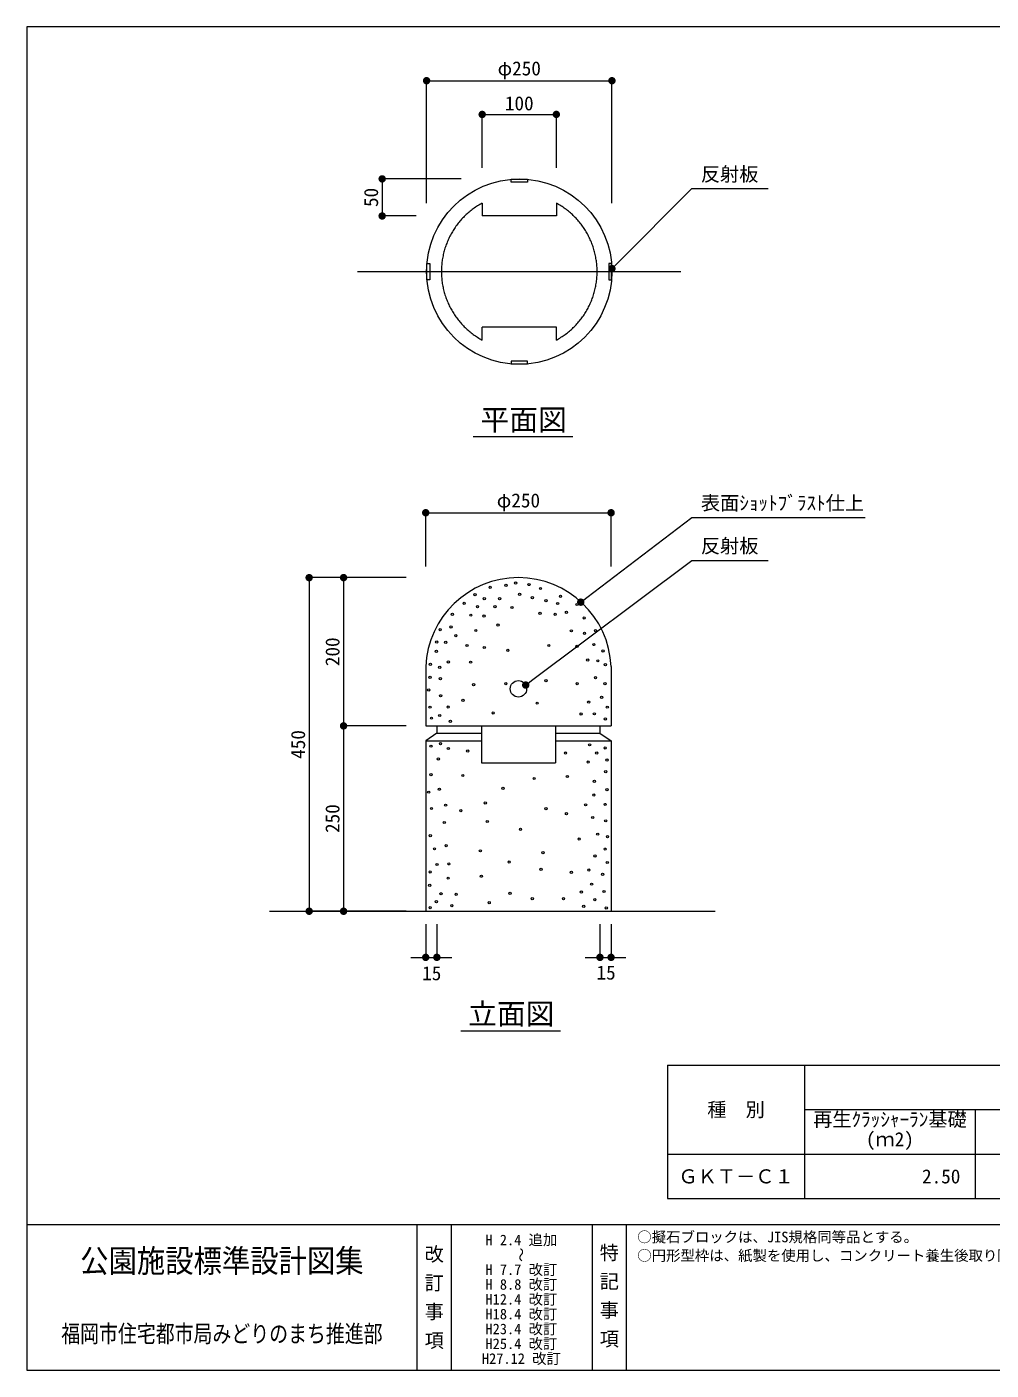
# Model space of a CAD drawing. Units: millimetres at full size, sheet at 1:10; some dimension numbers follow another scale. Extents: x 278 to 3017, y 4229 to 6095.
# Drawn here: x 278 to 1579, y 4229 to 6040 of the extents above; entities that cross this region are included whole.
import ezdxf
from ezdxf.enums import TextEntityAlignment as Align

# ---------------------------------------------------------------- set-up
doc = ezdxf.new("R2010")
doc.units = ezdxf.units.MM
doc.header["$LTSCALE"] = 10
for name, pattern in [('DASHED_SPACED', [12, 6, -6]), ('USER1', [200, 125, -25, 25, -25]), ('USER2', [100, 75, -25]), ('USER3', [50, 25, -25])]:
    doc.linetypes.add(name, pattern=pattern)
for name, color, linetype, lineweight in [('0_2', 7, 'Continuous', 13), ('SIAGE', 7, 'DASHED_SPACED', 13), ('ハッチ', 4, 'Continuous', 13), ('寸法', 1, 'Continuous', 13), ('本体', 7, 'Continuous', 13)]:
    doc.layers.add(name, color=color, linetype=linetype, lineweight=lineweight)
doc.layers.add('_0-0_', color=7, linetype='Continuous')
doc.styles.add('@ＭＳ ゴシック', font='')
doc.styles.add('ＭＳ ゴシック', font='')
doc.styles.get('@ＭＳ ゴシック').set_extended_font_data('@MS Gothic')
doc.styles.get('ＭＳ ゴシック').set_extended_font_data('MS Gothic')

# ---------------------------------------------------------------- blocks, each defined once
blk = doc.blocks.new('filled_dot')
at = {"color": 0, "linetype": 'Continuous', "lineweight": -2, "const_width": 1.25}
blk.add_lwpolyline([(-0.625, 0, 1), (0.625, 0, 1)], format="xyb", close=True, dxfattribs=at)

msp = doc.modelspace()

# ---------------------------------------------------------------- linework, layer by layer
at = {"layer": '0_2'}
for p, q in [((1142.39, 4640.04), (1142.39, 4460.04)), ((1142.39, 4640.04), (2112.39, 4640.04)), ((1327.39, 4640.04), (1327.39, 4460.04)), ((1327.39, 4580.04), (2112.39, 4580.04)), ((1557.39, 4580.04), (1557.39, 4460.04)), ((1142.39, 4520.04), (2112.39, 4520.04)), ((1142.39, 4460.04), (2112.39, 4460.04))]:
    msp.add_line(p, q, dxfattribs=at)
at = {"layer": 'SIAGE'}
for points in [[(931.41, 5834.94), (953.61, 5834.94), (953.61, 5831.09), (931.41, 5831.09)], [(818.01, 5699.34), (818.01, 5721.54), (821.86, 5721.54), (821.86, 5699.34)], [(1067.02, 5699.34), (1067.02, 5721.54), (1063.17, 5721.54), (1063.17, 5699.34)], [(931.41, 5585.93), (953.61, 5585.93), (953.61, 5589.78), (931.41, 5589.78)]]:
    msp.add_lwpolyline(points, close=True, dxfattribs=at)
at = {"layer": 'SIAGE', "linetype": 'Continuous'}
msp.add_circle((941.38, 5147.62), 11.1, dxfattribs=at)
at = {"layer": 'ハッチ'}
for centre in [(937.59, 5290.35), (882.82, 5274.51), (903.23, 5284.57), (924.62, 5287.26), (943.01, 5275.02), (955.74, 5288.28), (971.13, 5282.98), (998.18, 5272.37), (868.17, 5262.97), (886.25, 5258.47), (895.27, 5269.19), (909.75, 5258.47), (915.96, 5269.19), (932.61, 5257.31), (960.22, 5270.44), (978.46, 5266.68), (994.16, 5262.74), (1020.41, 5261.39), (852.3, 5247.99), (877.23, 5246.93), (895.02, 5245.84), (970.55, 5249.54), (990.99, 5248.26), (1006.15, 5250.86), (1030.01, 5243.22), (835.86, 5227.31), (850.57, 5231.08), (857.02, 5219.31), (883.98, 5226.29), (913.86, 5233.72), (1012.74, 5225.8), (1030.54, 5222.54), (1045.31, 5226.09), (831.22, 5210.71), (843.28, 5210.35), (872.03, 5206.13), (895.4, 5203.39), (927.04, 5199.44), (982.42, 5206.03), (1020.41, 5204.83), (1043.06, 5207.35), (1055.47, 5198.68), (822.6, 5180.66), (830.8, 5198.12), (847, 5183.84), (876.94, 5183.61), (1034.78, 5186.49), (1048.47, 5185.37), (822.17, 5163.2), (835.3, 5176.77), (1045.39, 5162.63), (1058.66, 5180.13), (820.47, 5146.2), (836.07, 5161.2), (880.9, 5153.29), (924.41, 5154.61), (978.46, 5158.56), (1020.65, 5154.61), (1058.13, 5154.68), (836.39, 5138.25), (866.6, 5131.99), (966.6, 5128.24), (1036.25, 5129.71), (1053.61, 5136.15), (822.17, 5122.93), (824.19, 5108.03), (835.3, 5111.61), (846.62, 5122.97), (907.27, 5115.06), (1025.93, 5113.74), (1043.8, 5113.86), (1061.15, 5122.93), (849.65, 5103.79), (1058.66, 5106.97), (836.31, 5073.62), (1037.39, 5072.15), (823.34, 5070.23), (846.99, 5067.18), (872.99, 5063.64), (1004.83, 5061), (1047.02, 5061), (1058.37, 5067.94), (833.43, 5053.09), (1035.48, 5048.88), (1059.14, 5035.91), (1060.81, 5051.62), (823.33, 5031.95), (866.39, 5030.68), (962.64, 5026.72), (1007.47, 5029.36), (1043.87, 5022.95), (820.34, 5008.26), (834.75, 5012.22), (920.45, 5013.54), (1043.06, 5004.31), (1060.81, 5011.64), (824.09, 4986.19), (843.17, 4990.76), (863.76, 4983.21), (896.72, 4993.76), (978.46, 4985.85), (1031.99, 4991.11), (1058.37, 4991.68), (841.34, 4967.39), (899.35, 4968.71), (1006.15, 4979.26), (1041.59, 4974.14), (1059.14, 4969.56), (822.56, 4949.58), (944.18, 4958.16), (1023.29, 4944.98), (1048.34, 4951.57), (1061.53, 4948.25), (828.16, 4931.79), (843.94, 4936.01), (890.13, 4929.16), (1058.37, 4931.43), (831.72, 4910.69), (847.49, 4911.51), (928.92, 4913.95), (974.51, 4926.52), (1044.64, 4922.28), (1061.17, 4913.32), (822.33, 4900.71), (846.62, 4892.24), (891.44, 4894.88), (971.87, 4904.11), (1012.74, 4900.15), (1036.31, 4903.24), (1054.93, 4897.51), (821.8, 4882.47), (1026.27, 4873.5), (1040.06, 4884.15), (1056.85, 4874.24), (830.8, 4860.6), (837.07, 4871.19), (851.57, 4855.17), (857.45, 4870.33), (901.99, 4859.28), (930.03, 4871.68), (960, 4864.55), (1002.19, 4864.55), (1029.48, 4854.31), (1044.38, 4863.23), (822.33, 4852.45), (1059.9, 4852.12)]:
    msp.add_circle(centre, 1.5, dxfattribs=at)
at = {"layer": '寸法'}
for p, q in [((817.51, 5967.86), (1067.51, 5967.86)), ((817.51, 5802.5), (817.51, 5967.86)), ((1067.51, 5802.5), (1067.51, 5967.86)), ((892.51, 5922.39), (992.51, 5922.39)), ((892.51, 5850.51), (892.51, 5922.39)), ((992.51, 5850.51), (992.51, 5922.39)), ((757.62, 5835.44), (757.62, 5785.44)), ((864.3, 5835.44), (757.62, 5835.44)), ((803.33, 5785.44), (757.62, 5785.44)), ((816.37, 5385.12), (1066.37, 5385.12)), ((816.37, 5312.73), (816.37, 5385.12)), ((1066.37, 5312.73), (1066.37, 5385.12)), ((659.16, 5297.62), (659.16, 4847.62)), ((789.92, 5297.62), (659.16, 5297.62)), ((705.57, 5297.62), (705.57, 5097.62)), ((789.92, 5297.62), (705.57, 5297.62)), ((789.92, 5097.62), (705.57, 5097.62)), ((705.57, 5097.62), (705.57, 4847.62)), ((789.92, 5097.62), (705.57, 5097.62)), ((789.92, 4847.62), (659.16, 4847.62)), ((789.92, 4847.62), (705.57, 4847.62)), ((816.37, 4830.27), (816.37, 4785.45)), ((831.37, 4830.27), (831.37, 4785.45)), ((1051.37, 4830.27), (1051.37, 4785.45)), ((1066.37, 4830.27), (1066.37, 4785.45)), ((796.37, 4785.45), (851.37, 4785.45)), ((1031.37, 4785.45), (1086.37, 4785.45))]:
    msp.add_line(p, q, dxfattribs=at)
at = {"layer": '寸法', "color": 3}
for p, q in [((880.54, 5487.86), (1014.81, 5487.86)), ((863.86, 4686.5), (997.91, 4686.5))]:
    msp.add_line(p, q, dxfattribs=at)
at = {"layer": '寸法'}
for points in [[(1067.45, 5714.38), (1074.52, 5721.45), (1175.4, 5822.33), (1278.31, 5822.33)], [(1025.47, 5264.53), (1033.43, 5270.59), (1175.4, 5378.83), (1409.12, 5378.83)], [(951.23, 5152.72), (959.23, 5158.73), (1175.4, 5320.91), (1278.31, 5320.91)]]:
    msp.add_lwpolyline(points, dxfattribs=at)
at = {"layer": '本体', "linetype": 'USER3'}
for p, q in [((892.51, 5802.77), (892.51, 5785.44)), ((992.51, 5802.77), (992.51, 5785.44)), ((892.51, 5618.1), (892.51, 5635.44)), ((992.51, 5618.1), (992.51, 5635.44))]:
    msp.add_line(p, q, dxfattribs=at)
at = {"layer": '本体', "linetype": 'USER2'}
for p, q in [((992.51, 5785.44), (892.51, 5785.44)), ((992.51, 5635.44), (892.51, 5635.44))]:
    msp.add_line(p, q, dxfattribs=at)
at = {"layer": '本体', "color": 1, "linetype": 'USER1'}
msp.add_line((724.41, 5710.44), (1160.39, 5710.44), dxfattribs=at)
at = {"layer": '本体'}
for p, q in [((816.37, 5177.62), (816.37, 5097.62)), ((1066.37, 5177.61), (1066.37, 5097.62)), ((816.37, 5097.62), (1066.37, 5097.62)), ((831.37, 5097.62), (831.37, 5087.62)), ((891.37, 5097.62), (891.37, 5047.62)), ((991.37, 5097.62), (991.37, 5047.62)), ((1051.37, 5097.62), (1051.37, 5087.62)), ((831.37, 5087.62), (816.37, 5077.62)), ((816.37, 5077.62), (816.37, 4847.62)), ((816.37, 5077.62), (891.37, 5077.62)), ((831.37, 5087.62), (891.37, 5087.62)), ((991.37, 5087.62), (1051.37, 5087.62)), ((991.37, 5077.62), (1066.37, 5077.62)), ((1051.37, 5087.62), (1066.37, 5077.62)), ((1066.37, 5077.62), (1066.37, 4847.62)), ((891.37, 5047.62), (991.37, 5047.62)), ((605.49, 4847.62), (1206.86, 4847.62)), ((804.5, 4425.25), (804.5, 4228.68)), ((850.46, 4425.25), (850.46, 4228.68)), ((1040.62, 4425.25), (1040.62, 4228.68)), ((1086.59, 4425.25), (1086.59, 4228.68))]:
    msp.add_line(p, q, dxfattribs=at)
at = {"layer": '本体', "color": 6}
msp.add_line((278.44, 4425.25), (3016.57, 4425.25), dxfattribs=at)
msp.add_lwpolyline([(3016.57, 6040.49), (278.44, 6040.49), (278.44, 4228.68), (3016.57, 4228.68)], close=True, dxfattribs=at)
at = {"layer": '本体'}
msp.add_circle((942.51, 5710.44), 125, dxfattribs=at)
at = {"layer": '本体', "linetype": 'USER2'}
for start, end in [(118.43687, 241.56312), (298.4369, 61.5631)]:
    msp.add_arc((942.51, 5710.44), 105, start, end, dxfattribs=at)
at = {"layer": '本体'}
msp.add_arc((941.37, 5172.51), 125.1, 2.33725, 177.66073, dxfattribs=at)

# ---------------------------------------------------------------- block references
at = {"layer": '寸法', "xscale": 4, "yscale": 4}
for p in [(817.51, 5967.86), (892.51, 5922.39), (816.37, 5385.12), (831.37, 4785.45), (1066.37, 4785.45)]:
    msp.add_blockref('filled_dot', p, dxfattribs=at)
for p, rotation in [((1067.51, 5967.86), 180), ((992.51, 5922.39), 180), ((757.62, 5835.44), 270), ((757.62, 5785.44), 90), ((1067.45, 5714.38), 45), ((1066.37, 5385.12), 180), ((659.16, 5297.62), 270), ((705.57, 5297.62), 270), ((1025.47, 5264.53), 37.3), ((951.23, 5152.72), 36.9), ((705.57, 5097.62), 90), ((705.57, 5097.62), 270), ((659.16, 4847.62), 90), ((705.57, 4847.62), 90), ((816.37, 4785.45), 180), ((1051.37, 4785.45), 180)]:
    msp.add_blockref('filled_dot', p, dxfattribs=dict(at, rotation=rotation))

# ---------------------------------------------------------------- texts
at = {"layer": '_0-0_', "style": 'ＭＳ ゴシック'}
for s, p in [('種\u3000別', (1234.89, 4580.04)), ('ＧＫＴ－Ｃ１', (1234.89, 4490.04))]:
    msp.add_text(s, height=18.99, dxfattribs=at).set_placement(p, align=Align.MIDDLE_CENTER)
for s, p in [('再生ｸﾗｯｼｬｰﾗﾝ基礎', (1338.79, 4576.39)), ('(ｍ2)', (1410.01, 4549.59))]:
    msp.add_text(s, height=18.99, dxfattribs=at).set_placement(p, align=Align.TOP_LEFT)
msp.add_text('2.50', height=18.99, dxfattribs=at).set_placement((1537.39, 4490.04), align=Align.MIDDLE_RIGHT)
at = {"layer": '寸法', "style": 'ＭＳ ゴシック'}
for s, p in [('φ250', (942.51, 5984.49)), ('100', (942.51, 5937.39)), ('φ250', (941.37, 5401.75)), ('15', (824.51, 4764.06)), ('15', (1059.63, 4764.94))]:
    msp.add_text(s, height=18.99, dxfattribs=at).set_placement(p, align=Align.MIDDLE_CENTER)
at = {"layer": '寸法', "color": 3, "style": 'ＭＳ ゴシック'}
for s, height, p in [('反射板', 18.99, (1187.41, 5826.62)), ('平面図', 28.48, (890.17, 5487.78)), ('表面ｼｮｯﾄﾌﾞﾗｽﾄ仕上', 18.99, (1187.41, 5383.12)), ('反射板', 18.99, (1187.41, 5325.2)), ('立面図', 28.48, (873.49, 4686.42))]:
    msp.add_text(s, height=height, dxfattribs=at).set_placement(p, align=Align.BOTTOM_LEFT)
at = {"layer": '寸法', "style": 'ＭＳ ゴシック'}
for s, p in [('50', (742.62, 5810.44)), ('200', (690.57, 5197.62)), ('450', (644.16, 5072.62)), ('250', (690.57, 4972.62))]:
    msp.add_text(s, height=18.99, rotation=90, dxfattribs=at).set_placement(p, align=Align.MIDDLE_CENTER)
at = {"layer": '本体', "style": 'ＭＳ ゴシック'}
for s, p in [('H 2.4 追加', (945.42, 4404.28)), ('H 7.7 改訂', (945.42, 4364.28)), ('H 8.8 改訂', (945.42, 4344.28)), ('H12.4 改訂', (945.42, 4324.28)), ('H18.4 改訂', (945.42, 4304.28)), ('H23.4 改訂', (945.42, 4284.28)), ('H25.4 改訂', (945.42, 4264.28)), ('H27.12 改訂', (945.42, 4244.28))]:
    msp.add_text(s, height=14.24, dxfattribs=at).set_placement(p, align=Align.MIDDLE_CENTER)
for s, p in [('○擬石ブロックは、JIS規格同等品とする。', (1101.67, 4415.37)), ('○円形型枠は、紙製を使用し、コンクリート養生後取り除く。', (1101.67, 4390.37))]:
    msp.add_text(s, height=14.24, dxfattribs=at).set_placement(p, align=Align.TOP_LEFT)
for s, height, width, p in [('公園施設標準設計図集', 31.14, 0.9, (541.47, 4376.11)), ('福岡市住宅都市局みどりのまち推進部', 23.36, 0.8, (541.47, 4277.82))]:
    msp.add_text(s, height=height, dxfattribs=dict(at, width=width)).set_placement(p, align=Align.MIDDLE_CENTER)
at = {"layer": '本体'}
for s, height, rotation, style, p in [('改 訂 事 項', 18.99, 270, '@ＭＳ ゴシック', (827.48, 4327.32)), ('～', 14.24, 90, 'ＭＳ ゴシック', (945.42, 4384.28)), ('特 記 事 項', 18.99, 270, '@ＭＳ ゴシック', (1063.61, 4329.28))]:
    msp.add_text(s, height=height, rotation=rotation, dxfattribs=dict(at, style=style)).set_placement(p, align=Align.MIDDLE_CENTER)

doc.saveas('drawing.dxf')
